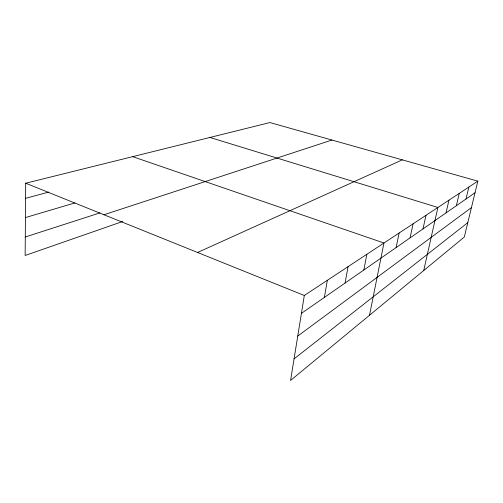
<?xml version="1.0" encoding="UTF-8"?>
<svg xmlns="http://www.w3.org/2000/svg" width="503" height="503" viewBox="0 0 503 503"><rect width="100%" height="100%" fill="white"/><g stroke="black" fill="none" stroke-linecap="round" stroke-linejoin="round"><path stroke-width="0.75" d="M477.85 181.143L304.315 295.481L290.571 380.438L464.313 237.02L477.85 181.143L269.929 122.562L25.697 183.218L25.15 255.474L122.82 221.446M324.378 297.424L327.34 280.316M345.077 283.038L348.076 266.647M363.845 270.004L366.863 254.273M369.504 315.28L383.952 243.006L132.66 156.653M396.119 247.577L399.13 233.008M410.09 237.869L413.089 223.81M422.992 228.903L425.972 215.322M423.733 270.52L437.893 207.469L209.94 137.464M446.035 212.888L448.953 200.181M456.372 205.708L459.252 193.391M466.017 199.006L468.865 187.059M294.06 358.865L467.796 222.634M297.751 336.073L471.443 207.582M301.423 313.375L475.039 192.737M197.578 252.475L402.312 159.86M103.964 214.756L331.955 140.041M25.288 236.995L99.971 212.888M25.439 217.566L74.909 202.929M25.584 198.32L48.734 192.089M25.697 183.218L304.315 295.481"/></g></svg>
